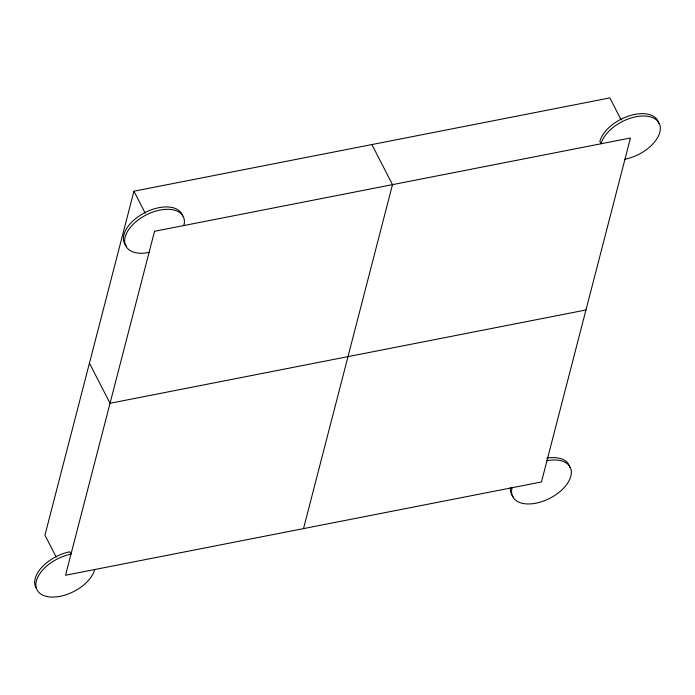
<?xml version="1.0" encoding="UTF-8"?>
<svg xmlns="http://www.w3.org/2000/svg" width="695" height="695" viewBox="0 0 695 695"><rect width="100%" height="100%" fill="white"/><g stroke="black" fill="none" stroke-linecap="round" stroke-linejoin="round"><path stroke-width="1.04" d="M621.13 119.861L609.845 97.908L133.935 191.203L44.94 535.159L56.217 557.112M303.498 528.608L392.493 184.644L371.894 144.56M183.68 225.58L184.314 223.469A32.248 18.357 -27.2 0 0 159.694 210.125A32.248 18.357 -27.2 0 0 125.656 235.431A32.248 18.357 -27.2 0 0 144.351 253.18L149.086 252.355M585.955 309.979L110.036 403.274L89.438 363.181M133.935 191.203L145.22 213.157M546.948 460.733A32.248 18.357 -27.2 0 1 570.83 476.205A32.248 18.357 -27.2 0 1 535.958 503.197A32.248 18.357 -27.2 0 1 512.076 487.716M624.961 159.233A32.248 18.357 -27.2 0 0 659.833 132.241A32.248 18.357 -27.2 0 0 635.942 116.769A32.248 18.357 -27.2 0 0 601.071 143.761L599.863 141.398A32.248 18.357 -27.2 0 1 630.078 115.57A32.248 18.357 -27.2 0 1 658.877 123.614M126.255 245.995A32.248 18.357 -27.2 0 1 144.299 212.931A32.248 18.357 -27.2 0 1 182.75 216.049M513.249 496.743A32.248 18.357 -27.2 0 1 510.451 487.543M546.826 458.17A32.248 18.357 -27.2 0 1 569.883 467.57M94.702 569.535A32.013 18.226 -27.2 0 1 60.091 596.327A32.013 18.226 -27.2 0 1 36.383 580.968A32.013 18.226 -27.2 0 1 70.994 554.176L69.787 551.813A32.013 18.226 -27.2 0 0 36.349 588.378M154.542 231.287L65.538 575.251L541.457 481.965L630.452 138.001L154.542 231.287"/></g></svg>
